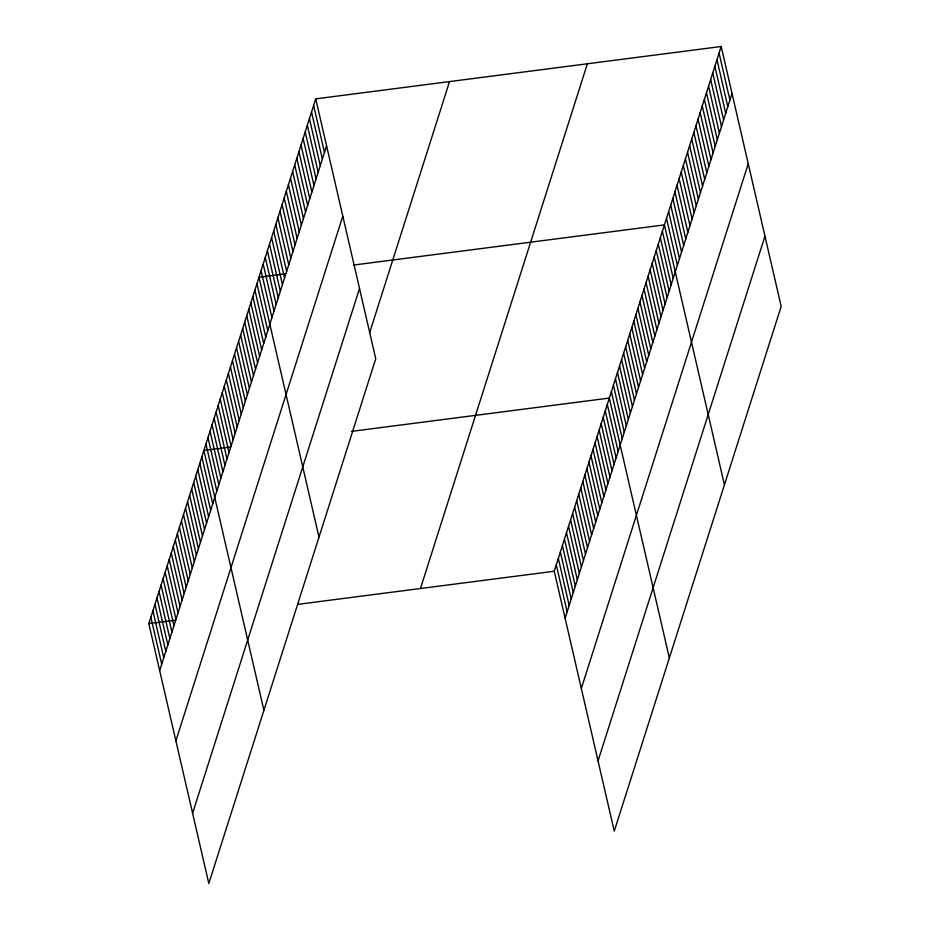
<?xml version="1.0" encoding="UTF-8"?>
<svg xmlns="http://www.w3.org/2000/svg" width="930" height="930" viewBox="0 0 930 930"><rect width="100%" height="100%" fill="white"/><g stroke="black" fill="none" stroke-linecap="round" stroke-linejoin="round"><path stroke-width="1.4" d="M315.735 98.859L375.743 358.759L208.82 883.5L148.823 623.6L315.735 98.859L721.18 46.5L781.177 306.4L614.265 831.141L554.257 571.241L721.18 46.5M159.669 670.565L326.581 145.824M175.886 740.838L342.81 216.097M192.603 813.227L359.526 288.486M369.524 333.103L449.539 81.584M420.465 588.516L587.376 63.775M565.103 618.206L732.015 93.465M581.32 688.479L748.243 163.738M598.037 760.88L764.96 236.139M285.743 273.815L258.993 277.268L318.99 537.168M353.981 265.004L664.427 224.909L724.423 484.809M230.663 446.981L203.903 450.434L263.911 710.334M351.482 431.381L609.336 398.075L669.344 657.975M148.823 623.6L175.584 620.147M297.774 604.361L554.257 571.241M719.076 53.103L729.922 100.08M716.972 59.718L727.818 106.683M714.868 66.321L725.714 113.297M712.764 72.935L723.61 119.9M710.66 79.538L721.506 126.515M708.567 86.141L719.402 133.118M706.463 92.756L717.309 139.721M704.359 99.359L715.205 146.335M702.255 105.974L713.101 152.939M700.15 112.577L710.997 159.553M698.058 119.191L708.893 166.156M695.954 125.794L706.8 172.759M693.85 132.397L704.696 179.374M691.746 139.012L702.592 185.977M689.642 145.615L700.488 192.591M687.549 152.229L698.384 199.194M685.445 158.832L696.291 205.809M683.341 165.435L694.187 212.412M681.237 172.05L692.083 219.015M679.133 178.653L689.979 225.63M677.028 185.268L687.875 232.233M674.936 191.871L685.77 238.847M672.832 198.485L683.678 245.45M670.728 205.088L681.574 252.053M668.624 211.691L679.47 258.668M666.519 218.306L677.365 265.271M662.381 231.326L673.227 278.291M660.346 237.743L671.181 284.708M658.301 244.148L669.147 291.125M656.266 250.565L667.101 297.53M654.22 256.982L665.066 303.947M652.186 263.388L663.02 310.364M650.14 269.805L660.986 316.781M648.105 276.222L658.94 323.187M646.059 282.639L656.906 329.604M644.025 289.044L654.871 336.021M641.979 295.461L652.825 342.426M639.945 301.878L650.791 348.843M637.899 308.283L648.745 355.26M635.864 314.7L646.71 361.665M633.818 321.117L644.664 368.082M631.784 327.523L642.63 374.499M629.738 333.94L640.584 380.916M627.704 340.357L638.55 387.322M625.658 346.774L636.504 393.739M623.623 353.179L634.469 400.156M621.577 359.596L632.423 406.561M619.543 366.013L630.389 412.978M617.497 372.419L628.343 419.395M615.462 378.836L626.308 425.8M613.416 385.252L624.263 432.218M611.382 391.658L622.228 438.635M607.302 404.492L618.148 451.457M605.256 410.909L616.102 457.874M603.221 417.314L614.067 464.291M601.175 423.731L612.021 470.696M599.141 430.148L609.987 477.113M597.095 436.554L607.941 483.53M595.061 442.971L605.907 489.936M593.014 449.388L603.861 496.353M590.98 455.793L601.826 502.77M588.934 462.21L599.78 509.187M586.9 468.627L597.746 515.592M584.854 475.032L595.7 522.009M582.819 481.449L593.666 528.426M580.773 487.866L591.62 534.831M578.739 494.283L589.585 541.248M576.693 500.689L587.539 547.665M574.659 507.106L585.505 554.071M572.613 513.523L583.459 560.488M570.578 519.928L581.424 566.905M568.532 526.345L579.378 573.322M566.498 532.762L577.344 579.727M564.452 539.168L575.298 586.144M562.418 545.585L573.264 592.561M560.372 552.001L571.218 598.967M558.337 558.419L569.183 605.384M556.291 564.824L567.137 611.801M313.643 105.462L324.477 152.439M311.538 112.077L322.385 159.042M309.434 118.68L320.28 165.645M307.33 125.283L318.176 172.259M305.226 131.897L316.072 178.862M303.134 138.5L313.968 185.477M301.029 145.115L311.875 192.08M298.925 151.718L309.771 198.695M296.821 158.333L307.667 205.298M294.717 164.936L305.563 211.901M292.625 171.539L303.459 218.515M290.52 178.153L301.367 225.118M288.416 184.756L299.262 231.733M286.312 191.371L297.158 238.336M284.208 197.974L295.054 244.939M282.104 204.577L292.95 251.553M280.011 211.191L290.846 258.156M277.907 217.794L288.753 264.771M275.803 224.409L286.649 271.374M273.699 231.012L284.545 277.989M271.595 237.627L282.441 284.592M269.502 244.23L280.337 291.195M267.398 250.833L278.244 297.809M265.294 257.447L276.14 304.412M263.19 264.05L274.036 311.027M261.086 270.665L271.932 317.63M256.947 283.685L267.794 330.65M254.913 290.09L265.748 337.067M252.867 296.507L263.713 343.484M250.833 302.924L261.667 349.889M248.787 309.341L259.633 356.306M246.752 315.747L257.587 362.723M244.706 322.164L255.552 369.129M242.672 328.581L253.506 375.546M240.626 334.986L251.472 381.963M238.592 341.403L249.426 388.368M236.546 347.82L247.392 394.785M234.511 354.225L245.346 401.202M232.465 360.642L243.311 407.619M230.431 367.059L241.265 414.024M228.385 373.476L239.231 420.441M226.35 379.882L237.185 426.858M224.304 386.299L235.151 433.264M222.27 392.716L233.105 439.681M220.224 399.121L231.07 446.098M218.19 405.538L229.024 452.503M216.144 411.955L226.99 458.92M214.109 418.361L224.944 465.337M212.063 424.778L222.909 471.754M210.029 431.195L220.863 478.16M207.983 437.612L218.829 484.577M205.949 444.017L216.795 490.994M201.868 456.851L212.714 503.816M199.822 463.256L210.668 510.233M197.788 469.673L208.634 516.638M195.742 476.09L206.588 523.055M193.707 482.496L204.554 529.472M191.661 488.913L202.507 535.889M189.627 495.33L200.473 542.295M187.581 501.747L198.427 548.712M185.547 508.152L196.393 555.129M183.501 514.569L194.347 561.534M181.466 520.986L192.312 567.951M179.42 527.391L190.266 574.368M177.386 533.808L188.232 580.773M175.34 540.225L186.186 587.19M173.306 546.631L184.152 593.607M171.26 553.048L182.106 600.024M169.225 559.465L180.071 606.43M167.179 565.87L178.025 612.847M165.145 572.287L175.991 619.264M163.099 578.704L173.945 625.669M161.064 585.121L171.911 632.086M159.018 591.527L169.865 638.503M156.984 597.944L167.83 644.909M154.938 604.361L165.784 651.326M152.904 610.766L163.75 657.742M150.858 617.183L161.704 664.16"/></g></svg>
